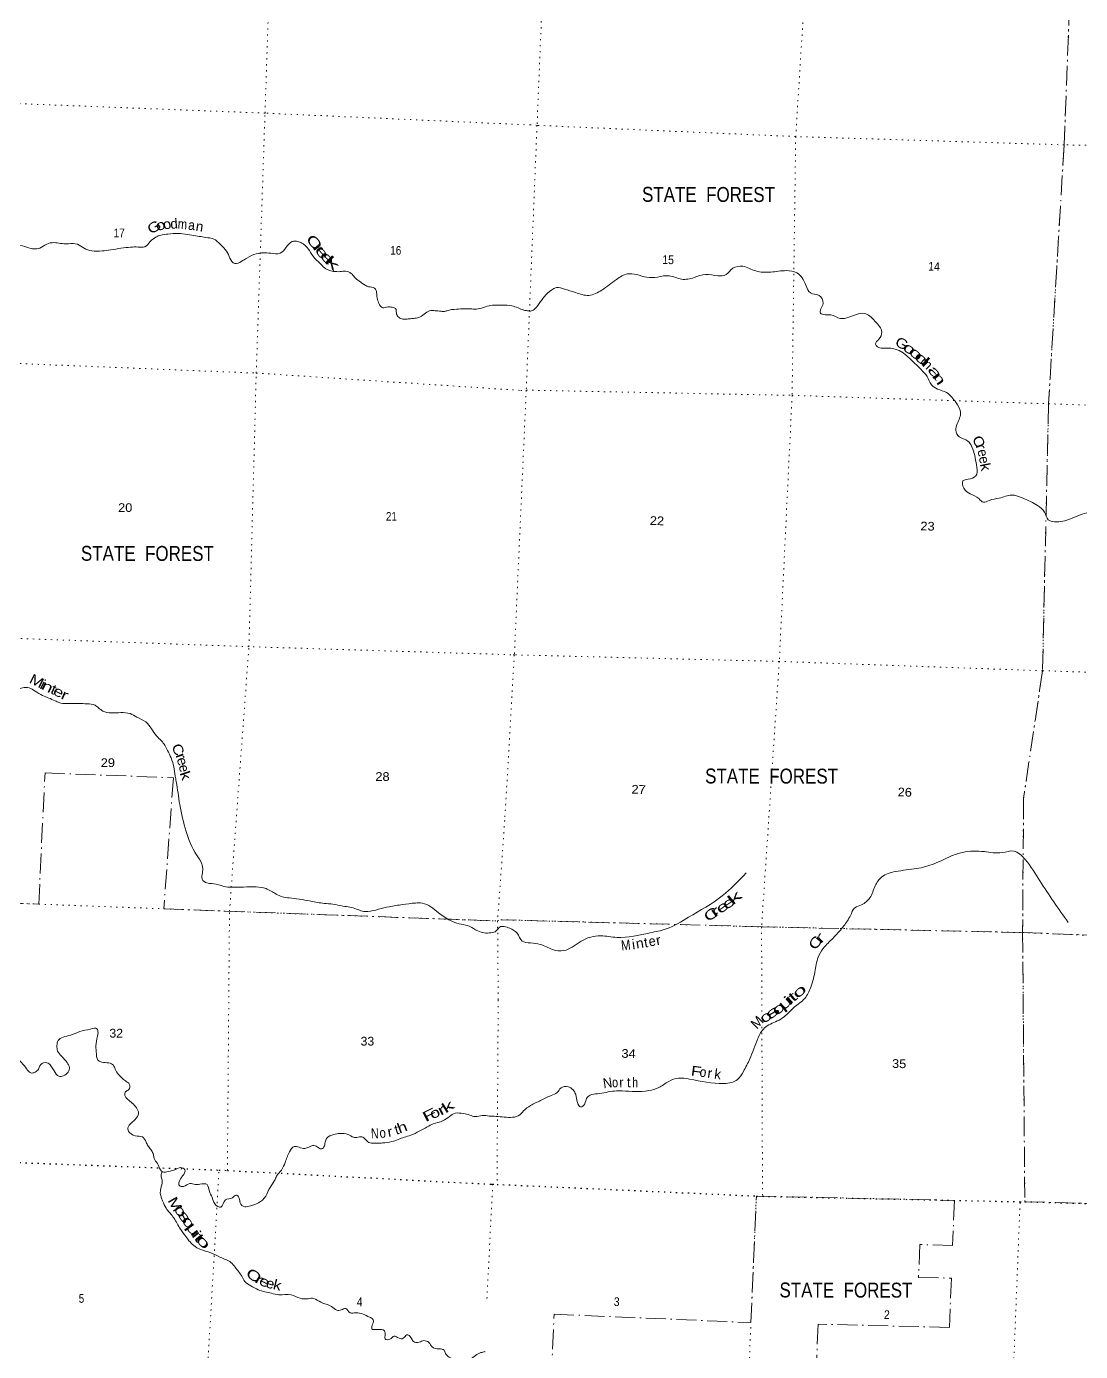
# Model space of a CAD drawing. Header units: feet. Extents: x -932108 to -739700, y 12311 to 202656.
# Drawn here: x -844264 to -823083, y 120297 to 146932 of the extents above; entities that cross this region are included whole.
import ezdxf
from ezdxf.enums import TextEntityAlignment as Align

# ---------------------------------------------------------------- set-up
doc = ezdxf.new("R2010")
doc.units = ezdxf.units.FT
doc.header["$LTSCALE"] = 80
doc.linetypes.add('DOT_DASHED', pattern=[7.7, 5, -1.2, 0.3, -1.2])
doc.linetypes.add('DOTTED', pattern=[1.5, 0.3, -1.2])
for name, color, linetype, lineweight in [('39', 7, 'Continuous', 13), ('44', 7, 'DOT_DASHED', 13), ('6', 7, 'DOTTED', 25), ('7', 7, 'DOTTED', 13)]:
    doc.layers.add(name, color=color, linetype=linetype, lineweight=lineweight)
doc.layers.add('41', color=7, linetype='Continuous')

msp = doc.modelspace()

# ---------------------------------------------------------------- linework, layer by layer
at = {"layer": '39'}
for points in [[(-834271.3, 141227.59), (-834384.06, 141276.22), (-834513.36, 141315.8), (-834691.67, 141330.99), (-834832.41, 141330.52), (-834967.54, 141319.7), (-835118.32, 141269.02), (-835257.7, 141252.3), (-835366.08, 141256.61), (-835496.78, 141255.74), (-835668.03, 141246.36), (-835771.2, 141230.22), (-835846.43, 141208.92), (-835886.82, 141204.45), (-835930.89, 141208.23), (-836061.11, 141219.48), (-836135.46, 141220.42), (-836245.94, 141172.18), (-836351.6, 141093.4), (-836459.19, 141067.32), (-836576.24, 141055.78), (-836648.9, 141048.55), (-836721.08, 141053.44), (-836791.8, 141094.71), (-836830.81, 141175.21), (-836847.5, 141260.89), (-836918.79, 141288.01), (-837000.85, 141297.35), (-837106.1, 141279.27), (-837150.98, 141313.44), (-837201.06, 141418.66), (-837224.65, 141532.95), (-837239.01, 141626.64), (-837271.28, 141674.48), (-837390.83, 141701.5), (-837457.86, 141734.53), (-837585.18, 141818.53), (-837672.69, 141892.86), (-837737.95, 141970.35), (-837852.83, 142013.38), (-837963.71, 142005.64), (-838092.16, 142010.75), (-838199.58, 142039.31), (-838262.6, 142072.18), (-838380.69, 142186.18), (-838475.58, 142277), (-838580.01, 142430.94), (-838680.19, 142540.18), (-838732.94, 142578.71), (-838812.1, 142610.2), (-838922.73, 142608.53), (-839043.89, 142493.92), (-839169.23, 142375.43), (-839356.3, 142372.75), (-839646.13, 142364.04), (-839836.57, 142276.48), (-839947.86, 142208.04), (-840076, 142170.63), (-840138.86, 142207.54), (-840203.63, 142347.76), (-840300.84, 142481.17), (-840409.05, 142590.73), (-840469.26, 142643.73), (-840588.4, 142680.85), (-840864.1, 142724.21), (-841025.87, 142750.88), (-841217.99, 142772.69), (-841421.51, 142760.55), (-841565.15, 142737.92), (-841663.18, 142699.32), (-841777.35, 142608.72), (-841886.07, 142503.74), (-842020.95, 142498.99), (-842171.81, 142496.89), (-842365.7, 142474.24), (-842569.95, 142443.91), (-842745.78, 142420.54), (-842952.67, 142424.72), (-843105.53, 142473.31), (-843240.96, 142555.61), (-843421.52, 142564.82), (-843548.05, 142567.83), (-843678.03, 142585.15), (-843821.26, 142572.63), (-843963.13, 142493.25), (-844091.11, 142459.89), (-844298.24, 142508.61), (-844499.35, 142557.09), (-844635.35, 142574.65), (-844721.91, 142470.81), (-844770.02, 142322.94)], [(-831580.98, 141892.34), (-831794.65, 141892.89), (-832006.67, 141945.88), (-832185.67, 141959.49), (-832408.89, 141849.29), (-832701.96, 141634.26), (-832965.4, 141527.32), (-833233.75, 141584.07), (-833453.25, 141655.46), (-833615.68, 141682.69), (-833792.65, 141569.05), (-833932.94, 141403.8), (-834048.56, 141253.93), (-834114.28, 141215.59), (-834194.84, 141218.08), (-834271.3, 141227.59)], [(-816750.18, 137212.33), (-816867.27, 137462.26), (-816948.87, 137686.86), (-817040.15, 137796.68), (-817225.57, 137798.38), (-817506.73, 137768.71), (-818191.46, 137727.29), (-818410.6, 137746.18), (-818560.21, 137732.64), (-818739.8, 137663.49), (-818921.26, 137663.04), (-819100.16, 137743.27), (-819261.89, 137792.69), (-819463.14, 137867.55), (-819616.11, 137938.9), (-819805.01, 137894.27), (-820083.61, 137818.09), (-820250.39, 137835.36), (-820380.28, 137871.68), (-820494.82, 137883.29), (-820603.44, 137763.5), (-820678.71, 137614.41), (-820714.79, 137429.78), (-820783.85, 137221.95), (-820952.15, 137063.62), (-821240.99, 137046.31), (-821456.51, 136988.37), (-821611.88, 137047.68), (-821788.55, 137198.5), (-821955.82, 137264.24), (-822072.91, 137195.18), (-822189.27, 137085.72), (-822315.86, 137035.12), (-822590.55, 136954.78), (-822735.15, 137035.97), (-822870.55, 137153.21), (-823048.74, 137128.44), (-823250.93, 137045.86), (-823557.6, 136974.58), (-823729.66, 137016.24), (-823805.44, 137170), (-823944.41, 137301.49), (-824234.06, 137449.75), (-824463.89, 137513.38), (-824715.86, 137450.51), (-824918.85, 137406.31), (-825032.91, 137369.46), (-825125.34, 137442.98), (-825297.82, 137535.12), (-825427.17, 137652.18), (-825446.81, 137796.13), (-825294.29, 137837.85), (-825168.32, 137932.88), (-825172.52, 138118.75), (-825263.89, 138480.94), (-825348.87, 138598.65), (-825519.46, 138686.69), (-825585.93, 138815.94), (-825559.7, 138944.34), (-825493.64, 139184.57), (-825582.56, 139369.02), (-825773.69, 139572.78), (-825954.86, 139645), (-826079.19, 139729.6), (-826166.61, 139897.85), (-826293.12, 140041.07), (-826894.58, 140465.46), (-827059.92, 140464.52), (-827161.87, 140491.9), (-827200.36, 140549.62), (-827134.8, 140646.51), (-827077.91, 140788.1), (-827214.02, 141010.35), (-827428.89, 141164.37), (-827582.72, 141144.9), (-827739.72, 141089.19), (-827907.9, 141062.08), (-828099.08, 141136.63), (-828211.92, 141138.1), (-828307.7, 141169.33), (-828257.15, 141365.62), (-828336.76, 141525.56), (-828510.52, 141577.36), (-828600.46, 141729.54), (-828784.01, 141981.52), (-828992.32, 142024.3), (-829307.72, 141995.69), (-829609.37, 142019.15), (-829868.52, 142111.96), (-830071.38, 142071.79), (-830206.44, 141944.74), (-830372.54, 141919.59), (-830617.55, 141949.37), (-830849.45, 141883.86), (-831098.38, 141853.2), (-831350.23, 141921.55), (-831580.98, 141892.34)], [(-834727.17, 128842.5), (-834745.63, 128835.61), (-834822.99, 128750.08), (-834930.9, 128715.91), (-835063.77, 128711.08), (-835192.87, 128750.62), (-835283.26, 128802.8), (-835401.68, 128858.11), (-835570.99, 128897.23), (-835743.44, 128958.74), (-835871.08, 129034.67), (-835986.45, 129116.17), (-836136.4, 129237.51), (-836314.47, 129309.37), (-836449.03, 129312.7), (-836709.64, 129280.56), (-836976.67, 129238.55), (-837189.83, 129186.31), (-837406.69, 129142.3), (-837512.99, 129148.56), (-837629.88, 129191.67), (-837904.93, 129251.19), (-838108.45, 129289.64), (-838278.73, 129304.51), (-838550.33, 129349.73), (-838785.96, 129389.46), (-838983.94, 129415.56), (-839125.73, 129439.41), (-839248.24, 129492.86), (-839450.94, 129602.14), (-839648.6, 129636.31), (-839837.59, 129635.73), (-840103.18, 129630.1), (-840257.65, 129638.27), (-840408.74, 129680.72), (-840588.57, 129708.11), (-840640.52, 129716.25), (-840732.04, 129790.74), (-840737.49, 129855.73), (-840722.54, 129978.6), (-840739.79, 130100.74), (-840849.2, 130281.19), (-841055.64, 130750.91), (-841184.92, 131290.43), (-841254.95, 131752.69), (-841274.77, 131860.76), (-841356.62, 132228.36), (-841432.96, 132381.19), (-841485.21, 132482.45), (-841552, 132572.14), (-841650.5, 132673.22), (-841749.47, 132812.77), (-841868.52, 132953.13), (-842045.62, 133049.23), (-842181.53, 133119.41), (-842369.72, 133139.04), (-842560.88, 133134.5), (-842728.35, 133169.5), (-842816.18, 133235.74), (-842886.5, 133287.12), (-843048.11, 133317.84), (-843218.8, 133322.61), (-843457.97, 133324.02), (-843610.11, 133340.19), (-843691.03, 133377.82), (-843939.98, 133486.91), (-844093.4, 133571.95), (-844209.4, 133637.29), (-844342.03, 133638.52), (-844535.21, 133583.46), (-844715.53, 133548.12), (-844870.17, 133501.65), (-845003.27, 133541.35), (-845046.22, 133624.02), (-845089.88, 133739.11), (-845124.07, 133890.26), (-845197.6, 133962.01), (-845270.33, 134003.36), (-845294.97, 134091.38), (-845297.45, 134180.54), (-845303.86, 134271.88), (-845381.09, 134301.26), (-845446.45, 134224.92), (-845506.76, 134124.09), (-845584.88, 134080.64), (-845701.69, 134125.77), (-845774.34, 134169.14), (-845778.35, 134219.91), (-845719.18, 134241.84), (-845598.43, 134295.74), (-845529.37, 134363.84), (-845547.03, 134425.27)], [(-823330.39, 128920.21), (-823896.69, 129755.37), (-824193.52, 130186.5), (-824424, 130357.15), (-824658.83, 130326.05), (-825015.06, 130345.14), (-825457.08, 130328.52), (-825689.3, 130252.93), (-826022.68, 130101.72), (-826374.48, 130005.59), (-826801.8, 129944.1), (-827073.3, 129837.42), (-827210.07, 129655.91), (-827314.4, 129416.87), (-827482.06, 129278.71), (-827617.02, 129218.28), (-827706.65, 129061.55), (-827840.29, 128851.68), (-828030.71, 128631.45), (-828226.59, 128429.56), (-828338.82, 128259.4), (-828414.72, 127962.95), (-828502.21, 127618.4), (-828624.15, 127396.06), (-828835.45, 127216.85), (-829036.99, 127027.25), (-829178.83, 126940.78), (-829433.22, 126801.26), (-829569, 126587.42), (-829727.02, 126180.45), (-829858.1, 125924.06), (-829974.1, 125762.1), (-830086.78, 125705.01), (-830254.77, 125683.96), (-830941.4, 125773.83), (-831160.54, 125792.72), (-831358.2, 125726.15), (-831557.64, 125603.11), (-831757.18, 125540.63), (-832021.91, 125520.55), (-832291.59, 125534.94), (-832444.91, 125531.61), (-832791.35, 125477.71), (-832937.44, 125447.91), (-833009.97, 125385.55), (-833045.7, 125275.61), (-833128.3, 125213.56), (-833191.96, 125304.36), (-833225.32, 125460.85), (-833375.55, 125618.93), (-833521.45, 125595.17), (-833600.98, 125502.74), (-833719.77, 125443.83), (-833932.61, 125343.41), (-834135.44, 125240.66), (-834273.88, 125133.9), (-834381.86, 125034.27), (-834538.09, 125002.76), (-834705.13, 125011.96), (-834867.31, 125026.33)], [(-829798.38, 129917.63), (-830284.71, 129456.2), (-830957.57, 129024.77), (-831408.5, 128790.38), (-831733.48, 128713.62), (-832403.69, 128621.28), (-832725.23, 128653.42), (-832925.64, 128627.32), (-833140.36, 128530.99), (-833464.44, 128355.27), (-833691.58, 128376.42), (-833940.27, 128481.02), (-834136.94, 128509.31), (-834303.02, 128548.76), (-834402.97, 128703.27), (-834550.96, 128804.75), (-834664.74, 128840.57), (-834727.17, 128842.5)], [(-842208.14, 125689.83), (-842274.61, 125737.01), (-842414.21, 125866.03), (-842482.28, 125974), (-842517.36, 126052.31), (-842612.09, 126096.56), (-842748.09, 126114.12), (-842819.22, 126145.28), (-842856.06, 126229.74), (-842855.66, 126239.84), (-842871.46, 126398.36), (-842848.16, 126579.6), (-842827.19, 126702.24), (-842848.05, 126784.04), (-842978.92, 126779.12), (-843194.09, 126726.96), (-843375.78, 126657.27), (-843530.18, 126616.85), (-843629.5, 126545.91), (-843651.51, 126447.6), (-843637.95, 126333.71), (-843555.75, 126227.21), (-843448.02, 126105.52), (-843401.63, 126008.54), (-843425.48, 125914.36), (-843524.96, 125839.37), (-843613.76, 125830.76), (-843707.92, 125939.76), (-843759.06, 126018.71), (-843828.49, 126092.32), (-843951.33, 126087.09), (-844026.17, 125974.69), (-844093.06, 125910.55), (-844180.01, 125897.82), (-844263.17, 125980.07), (-844360.87, 126101.35), (-844473.74, 126194.9), (-844585.97, 126254.02), (-844716.75, 126301.73), (-844798.55, 126367.73), (-844801.91, 126485.27), (-844767.78, 126585.12), (-844874.46, 126733.07), (-844950.24, 126798.84), (-845074.51, 126909.03), (-845139.12, 127053.3), (-845162.55, 127222.23), (-845220.74, 127376.36), (-845308.81, 127436.54), (-845510.32, 127474.91), (-845598.07, 127492.57), (-845748.6, 127549.16), (-845819.56, 127634.98), (-845892.53, 127720.87), (-846008.91, 127978.52), (-846076.42, 128100.63), (-846108.69, 128148.47), (-846111.73, 128223.48), (-846047.9, 128261.42), (-845886.28, 128281.31), (-845780.53, 128412.72), (-845805.49, 128492.66), (-845935.54, 128659.76), (-846010.12, 128705.23), (-846236.68, 128669.71), (-846363.79, 128506.77), (-846490.65, 128451.09), (-846606.65, 128567.03), (-846729.24, 128669.07), (-846862.1, 128714.83), (-847021.8, 128591.64), (-847125.38, 128514.8), (-847325.7, 128431.68), (-847470.21, 128437.43), (-847525.13, 128472), (-847542.45, 128592.11), (-847491.46, 128711.53), (-847346.54, 128766.49), (-847272.91, 128848.58), (-847269.45, 128935.48), (-847391.22, 129057.72), (-847488.28, 129144.57), (-847668.98, 129301.55), (-847800, 129393.8), (-847955.66, 129472.86), (-848057.08, 129298.77), (-848040.32, 129113.9), (-848031.43, 128933.4), (-848162.06, 128934.55), (-848200.83, 129021.1), (-848258.07, 129047.67)], [(-834867.31, 125026.33), (-834965.19, 125029.28), (-835103.36, 125042.88), (-835247.08, 125018.23), (-835356.34, 125050.91), (-835483.91, 125078.25), (-835652.51, 125084.96), (-835765.64, 125020.64), (-835901.81, 124932.95), (-836089.13, 124873.6), (-836210.2, 124811.62), (-836372.47, 124724.96), (-836542.52, 124644.69), (-836670.74, 124605.26), (-836795.27, 124557.58), (-836923.57, 124516.13), (-837107.59, 124489.04), (-837224.4, 124483.57), (-837328.86, 124485.7), (-837427.52, 124532.13), (-837504.99, 124606.06), (-837597.48, 124605.69), (-837696.07, 124603.54), (-837800.35, 124660.31), (-837968.47, 124679.14), (-838089.86, 124659.68), (-838227.56, 124584.19), (-838262.97, 124502.61), (-838286.83, 124408.43), (-838346.73, 124368.3), (-838421.39, 124411.76), (-838512.91, 124435.64), (-838667.95, 124379.06), (-838785.64, 124401.96), (-838885.52, 124418.07), (-838978.26, 124310.43), (-839067.08, 124099.41), (-839139.59, 123944.41), (-839238.92, 123822.86), (-839278.59, 123735.38), (-839370.61, 123595.32), (-839456.14, 123416.55), (-839602.11, 123284.72), (-839759.23, 123226.2), (-839876.61, 123206.57), (-839972.06, 123283.24), (-839990.28, 123381.12), (-840054.18, 123442.37), (-840126.76, 123386.55), (-840267.19, 123343.56), (-840357.36, 123199.38), (-840481.48, 123263.02), (-840536.38, 123398.8), (-840589.83, 123520.35), (-840634.86, 123651.69), (-840781.3, 123659.53), (-840872.02, 123653.02), (-840981.85, 123671.56), (-841110.71, 123615.96), (-841192.52, 123631.36), (-841197.41, 123710.5), (-841126.51, 123825.08), (-841083.38, 123948.86), (-841166.07, 123992.63), (-841284.49, 123946.74), (-841379.88, 123924.22), (-841503.44, 123900.8), (-841552.73, 123925.02), (-841618.07, 124051.09), (-841684.53, 124148.87), (-841721.69, 124275.85), (-841762.71, 124356.42), (-841818.26, 124425.43), (-841859.27, 124506), (-841933.53, 124610.16), (-842081.41, 124632.24), (-842185.53, 124693.05), (-842228.88, 124765.62), (-842216.59, 124821.81), (-842138.7, 124909.8), (-842035.84, 125019.06), (-842012.79, 125093.04), (-842024.91, 125142.1), (-842091.22, 125243.92), (-842188.27, 125330.77), (-842265.74, 125404.7), (-842289.74, 125458.28), (-842281.62, 125510.58), (-842223.73, 125550.79), (-842186.55, 125626.23), (-842208.14, 125689.83)], [(-835048.64, 120293.24), (-835052.65, 120293.72), (-835093.42, 120283.43), (-835132.48, 120275.15), (-835239.43, 120214.63), (-835350.71, 120146.19), (-835552.71, 120121.83), (-835767.47, 120180.98), (-835842.85, 120256.85), (-835872.47, 120320.77), (-835977.88, 120349.26), (-836112.99, 120389.04), (-836175.77, 120478.58), (-836276.84, 120514.98), (-836372.54, 120484.38), (-836492.49, 120501.3), (-836537.76, 120575.97), (-836620.05, 120629.84), (-836693.12, 120561.91), (-836777.41, 120565.26), (-836878.33, 120605.71), (-836963.2, 120544.31), (-837057.45, 120550.08), (-837058.89, 120614.91), (-837071.16, 120710.54), (-837224.83, 120738.91), (-837322.77, 120752.93), (-837304.7, 120853.42), (-837297.38, 120936.12), (-837371.72, 120987.66), (-837498.08, 121045.31), (-837645.56, 121077.49), (-837760.29, 121073.96), (-837849.24, 121162.51), (-837938.84, 121133.69), (-838027.55, 121127.09), (-838137.14, 121202.3), (-838350.85, 121287.72), (-838490.53, 121364.12), (-838603.34, 121358.49), (-838767.84, 121367.05), (-838944.06, 121434.79), (-839191.26, 121436.52), (-839342.83, 121466.84), (-839605.36, 121538.01), (-839758.93, 121619.01), (-839876.14, 121704.64), (-839938.27, 121810.34), (-840073.77, 121991.83), (-840156.45, 122086.21), (-840365.42, 122189.66), (-840562.76, 122282.52), (-840769.16, 122349.43), (-840902.75, 122427.61), (-841085.45, 122635.27), (-841188.04, 122785.09), (-841321.93, 123007), (-841457.92, 123176.36), (-841530.4, 123324.99), (-841574.37, 123533.2), (-841534.77, 123719.87), (-841558.04, 123842.24), (-841539.56, 123913.27)]]:
    msp.add_spline(points, degree=3, dxfattribs=at)
at = {"layer": '44'}
for points in [[(-825773.8, 152844.61), (-825848.18, 149920.96), (-823209.48, 149836.35), (-823410.77, 144553.05), (-823724.49, 139347.92), (-823845.75, 133981.38), (-824227.13, 131419.07), (-824245.98, 128718.36)], [(-850315.61, 137463.51), (-848996.28, 137421.06), (-849044.53, 136101.93), (-846353.75, 136015.34), (-846304.56, 137334.44), (-844985.22, 137291.98), (-845337.49, 129340.37), (-844018.36, 129290.73), (-843892.36, 131927.61), (-841311.13, 131830), (-841504.69, 129195.44), (-834796.88, 128951.45)], [(-824245.98, 128718.36), (-829491.94, 128834.1), (-834729.74, 128975.86)], [(-824245.98, 128718.36), (-824201.35, 123306.31), (-814948.11, 123063.71), (-815012.17, 121744.92), (-817676.28, 121813.09), (-817734.33, 120494.14), (-815076.23, 120426.12), (-815143.53, 119040.76), (-816463.13, 119081.05), (-816527.19, 117762.39), (-815207.58, 117722.1), (-815303.67, 115744.11), (-814187.64, 115710.04)], [(-824245.98, 128718.36), (-813447.12, 128311.84), (-813537.57, 125673.39), (-810865.77, 125577.63), (-810759.23, 128215.5), (-808120.89, 128120.94)]]:
    msp.add_lwpolyline(points, dxfattribs=at)
msp.add_lwpolyline([(-833662.05, 121046.06), (-829705.6, 120878.49), (-829596.47, 123422.63), (-825616, 123335.16), (-825651.98, 122430.29), (-826311.86, 122446.43), (-826338.08, 121786.87), (-825678.2, 121770.73), (-825717.54, 120781.4), (-828357.06, 120845.96), (-828409.5, 119526.85), (-833718.62, 119727.27)], close=True, dxfattribs=at)
at = {"layer": '6'}
for points in [[(-860869.04, 124851.26), (-856256.58, 124669.82), (-856176.3, 124666.62), (-854789.14, 124566.91), (-850806.45, 124321.45), (-845643.89, 124122.17), (-845480.51, 124135.91), (-840396.06, 123943.78), (-840227.46, 123937.08), (-834926.48, 123658.62)], [(-834926.48, 123658.62), (-834894.93, 123663.14), (-834808.46, 123656.43), (-829596.47, 123422.63), (-829473.68, 123416.81), (-824296.07, 123307.22), (-824201.35, 123306.31), (-818938.03, 123165.81), (-813628.2, 123029.93), (-808334.19, 122840.02), (-804957.75, 122695.3)]]:
    msp.add_lwpolyline(points, dxfattribs=at)
at = {"layer": '7'}
for p, q in [((-834729.74, 128975.86), (-830924.96, 128872.88)), ((-834784.11, 127360.37), (-834808.46, 123656.43)), ((-829485.16, 126821.24), (-829473.68, 123416.81)), ((-834894.93, 123663.14), (-835012.05, 121336.51))]:
    msp.add_line(p, q, dxfattribs=at)
for points in [[(-840227.46, 123937.08), (-840184.8, 129145.53), (-839793.94, 134465.63), (-839647.2, 139965.47), (-839471.19, 145190.89), (-839294.61, 150481.05), (-839005.72, 153335.4)], [(-833695.88, 153137.51), (-833785.52, 150276.36), (-834004.45, 144945.15), (-834221.11, 139621.94), (-834459.86, 134301.43), (-834653.67, 130976.23)], [(-828386.72, 152940.91), (-828473.92, 150005.15), (-828806.31, 144719.85), (-828878.03, 139517.33), (-829135.8, 134169.14), (-829491.94, 128834.1), (-829486.04, 127083.16)], [(-824201.35, 123306.31), (-824245.98, 128718.36), (-824227.13, 131419.07), (-823845.75, 133981.38), (-823724.49, 139347.92), (-823410.77, 144553.05), (-823209.48, 149836.35), (-823136.92, 152688.53)], [(-834134.56, 144953.53), (-839471.19, 145190.89), (-844720.06, 145393.6), (-850027.38, 145592.57), (-855461.23, 145794.55), (-860691.31, 146014.73), (-865007.06, 146207.3)], [(-803249.43, 143878), (-807616.8, 143939.62), (-812800.68, 144105.93), (-818051.01, 144466.09), (-823410.77, 144553.05), (-828806.31, 144719.85), (-834004.45, 144945.15), (-834134.56, 144953.53)], [(-865207, 141018.49), (-860817.95, 140767.11), (-855602.64, 140579.9), (-850209.17, 140373.46), (-844877.68, 140175.55), (-839647.2, 139965.47), (-834332.54, 139617.03)], [(-834332.54, 139617.03), (-834221.11, 139621.94), (-828878.03, 139517.33), (-823724.49, 139347.92), (-818347.46, 139169.58), (-812899.06, 138825.5), (-807740.41, 138690.25), (-803441.1, 138521.01)], [(-834529.24, 134303.52), (-839793.94, 134465.63), (-845083.6, 134653.78), (-850412.11, 134825.25), (-855794.34, 135061.61), (-861043.68, 135302.8), (-865238.09, 135481.79)], [(-803630.93, 133215.22), (-807794.35, 133412.48), (-813209.24, 133668.71), (-818659.8, 133817.02), (-823845.75, 133981.38), (-829135.8, 134169.14), (-834459.86, 134301.43), (-834529.24, 134303.52)], [(-834653.67, 130976.23), (-834796.88, 128951.45), (-834784.11, 127360.37)], [(-861642.96, 130049.69), (-861256.07, 130022.16), (-858546.46, 129863.77), (-856017.33, 129716.61), (-850617.84, 129509.93), (-845337.49, 129340.37), (-840184.8, 129145.53), (-834796.88, 128951.45), (-834729.74, 128975.86)], [(-830539.3, 128862.45), (-829491.94, 128834.1), (-828226.38, 128806.18)], [(-827913.66, 128799.28), (-824245.98, 128718.36), (-818735.41, 128491.47), (-813447.12, 128311.84), (-808120.89, 128120.94), (-803818.81, 127964.23)], [(-841005.95, 107475.33), (-841151.23, 108116.67), (-840914.7, 113246.56), (-840701.1, 118608.13), (-840396.06, 123943.78)], [(-829596.47, 123422.63), (-829818.74, 118240.92), (-830133.71, 113060.05), (-830340.87, 107718.38), (-830367.03, 107079.94)], [(-824816.85, 112311.2), (-824800.69, 112828.56), (-824502.67, 118110.9), (-824296.07, 123307.22)]]:
    msp.add_lwpolyline(points, dxfattribs=at)

# ---------------------------------------------------------------- texts
at = {"layer": '41'}
for s, rotation, p in [('d', 5.645, (-841290.12, 142868.16)), ('n', 351.024, (-840799.25, 142815.2)), ('e', 283.503, (-841191.41, 131997.52)), ('t', 16.517, (-836798.38, 124663.91))]:
    msp.add_text(s, height=200, rotation=rotation, dxfattribs=at).set_placement(p, align=Align.CENTER)
for s, rotation, width, p in [('G', 33.297, 1.3, (-841645.21, 142819.6)), ('o', 23.279, 1.3, (-841535.42, 142848.84)), ('o', 16.359, 1.1, (-841415.6, 142864.98)), ('m', 355.056, 0.85, (-841137.4, 142861.16)), ('a', 356.643, 0.9, (-840952.79, 142842.37)), ('C', 310.848, 1.6, (-838561.75, 142533.92)), ('r', 309.134, 2, (-838471.9, 142423)), ('e', 310.945, 1.85, (-838396.43, 142325.75)), ('e', 314.069, 2, (-838285.96, 142209.15)), ('k', 316.07, 2.25, (-838187.7, 142106.24)), ('M', 333.224, 1.25, (-844103.31, 133686.9)), ('i', 332.17, 1.2, (-843980.38, 133619.38)), ('n', 333.331, 1.5, (-843886.17, 133574.92)), ('t', 335.389, 1.25, (-843758.08, 133517.13)), ('e', 334.284, 1.35, (-843659.68, 133469.25)), ('r', 335.832, 1.45, (-843531.35, 133405.33)), ('C', 294.997, 1.2, (-841308.27, 132355.77)), ('r', 290.995, 1.35, (-841251.28, 132230.38)), ('e', 286.505, 1.1, (-841225.74, 132132.08)), ('k', 288.503, 1.3, (-841160.9, 131843.62)), ('F', 26.772, 1.7, (-836122.84, 124968.59)), ('r', 28.218, 1.6, (-835876.81, 125066.93)), ('k', 32.107, 1.75, (-835744.63, 125139.37)), ('o', 26.124, 1.35, (-836017.39, 125004.62)), ('N', 0.781, 0.8, (-837263.28, 124583.05)), ('o', 5.816, 0.85, (-837097.99, 124594.01)), ('r', 10.929, 1.1, (-836942.84, 124616.79)), ('h', 20.99, 1.3, (-836679.24, 124711.06)), ('M', 299.478, 1.3, (-841363.98, 123208.72)), ('o', 304.028, 1.6, (-841250.26, 123066.77)), ('s', 305.611, 1.95, (-841169.12, 122952.64)), ('q', 306.472, 1.8, (-841082.36, 122830.02)), ('u', 307.077, 1.85, (-840998.51, 122695.66)), ('i', 307.397, 1.55, (-840926.38, 122591.84)), ('t', 307.891, 1.7, (-840870.18, 122524.42)), ('o', 311.346, 1.9, (-840782.36, 122435.65)), ('C', 324.246, 1.5, (-839759.65, 121746.83)), ('r', 329.278, 1.7, (-839634.64, 121665.35)), ('e', 335.123, 1.35, (-839520.72, 121612.29)), ('e', 343.284, 1.1, (-839390.31, 121569.18)), ('k', 346.383, 1.2, (-839245.36, 121537.64))]:
    msp.add_text(s, height=200, rotation=rotation, dxfattribs=dict(at, width=width)).set_placement(p, align=Align.CENTER)
for s, rotation, width, p in [('G', 332.431, 1.2, (-826829.56, 140531.14)), ('o', 326.63, 1.6, (-826674.78, 140441.95)), ('o', 319.688, 1.85, (-826557.33, 140372.3)), ('d', 318.688, 2.05, (-826445.28, 140276.66)), ('a', 310.001, 1.95, (-826171.47, 140027.91)), ('n', 304.132, 1.7, (-826075.16, 139905.89)), ('C', 295.25, 1.2, (-825266.79, 138652.97)), ('r', 290.815, 1.35, (-825195.84, 138512.21)), ('k', 281.599, 1.15, (-825104.75, 138135.4)), ('k', 40.33, 2.1, (-830078.28, 129253.61)), ('C', 36.004, 1.5, (-830565.73, 128921.52)), ('r', 36.004, 1.85, (-830436.45, 129012.26)), ('e', 35.295, 1.65, (-830327.06, 129082.68)), ('e', 34.33, 1.6, (-830202.86, 129167.84)), ('r', 49.945, 2.05, (-828306.7, 128475.2)), ('M', 6.192, 0.85, (-832303.92, 128359.81)), ('n', 9.489, 1.05, (-832001.6, 128393.87)), ('e', 10.076, 0.95, (-831745.02, 128436.74)), ('r', 11.047, 1.1, (-831596.29, 128460.25)), ('C', 56.707, 1.4, (-828400.8, 128349.02)), ('o', 40.78, 1.85, (-828775.48, 127375.44)), ('u', 43.095, 2.1, (-829059.78, 127131.68)), ('i', 44.306, 1.9, (-828927.79, 127240.3)), ('t', 41.694, 1.85, (-828854.11, 127308.79)), ('o', 32.909, 1.55, (-829454.77, 126881.03)), ('s', 40.328, 2.15, (-829324.79, 126949.47)), ('q', 38.336, 1.85, (-829195.26, 127036.25)), ('F', 352.357, 1.25, (-830919.66, 125846.58)), ('N', 8.365, 0.95, (-832663.66, 125585.78)), ('o', 4.068, 0.8, (-832489.58, 125603.92)), ('h', 359.982, 0.8, (-832092.59, 125604.79)), ('o', 352.369, 0.9, (-830745.81, 125825.43))]:
    msp.add_text(s, height=200, rotation=rotation, dxfattribs=dict(at, width=width)).set_placement(p)
for s, rotation, p in [('m', 316.018, (-826325.87, 140174.81)), ('e', 283.093, (-825156.46, 138411.67)), ('e', 281.159, (-825127.16, 138275.21)), ('i', 7.899, (-832082.62, 128378.66)), ('t', 9.489, (-831837.09, 128415.84)), ('M', 46.08, (-829588.84, 126766.35)), ('k', 352.729, (-830451.59, 125784.71)), ('r', 2.227, (-832350.45, 125604.56)), ('t', 359.969, (-832197.96, 125607.49)), ('r', 352.729, (-830587.92, 125802.1))]:
    msp.add_text(s, height=200, rotation=rotation, dxfattribs=at).set_placement(p)
at = {"layer": '44', "width": 0.85}
for p in [(-831894.47, 143408.01), (-843170.7, 136192.2), (-830626.37, 131715.98), (-829131.81, 121383.44)]:
    msp.add_text('STATE  FOREST', height=300, rotation=359.919, dxfattribs=at).set_placement(p)
at = {"layer": '7'}
for s, width, p in [('17', 0.85, (-842511.01, 142696.37)), ('16', 0.85, (-836953.65, 142344.64)), ('20', 1.1, (-842423.9, 137173.66)), ('21', 0.85, (-837040.76, 136997.26)), ('29', 1.1, (-842772.81, 132046.01)), ('28', 1.1, (-837253.32, 131767.39)), ('32', 1.05, (-842598.11, 126608.13)), ('33', 1.05, (-837550.48, 126447.45)), ('5', 0.85, (-843214.47, 121275.94)), ('4', 0.85, (-837624.14, 121207.74))]:
    msp.add_text(s, height=175, dxfattribs=dict(at, width=width)).set_placement(p)
for s, width, p in [('15', 0.9, (-831489.66, 142161.21)), ('14', 0.9, (-826145.73, 142025.13)), ('22', 1.1, (-831740.35, 136914.61)), ('23', 1.1, (-826302.68, 136805.06)), ('27', 1.1, (-832108.95, 131513.22)), ('26', 1.1, (-826759.45, 131458.17)), ('34', 1.1, (-832310.06, 126202.68)), ('35', 1.1, (-826872.58, 126000.18)), ('3', 0.9, (-832464.35, 121212.48)), ('2', 0.9, (-827035.33, 120951.89))]:
    msp.add_text(s, height=175, rotation=358.229, dxfattribs=dict(at, width=width)).set_placement(p)

doc.saveas('drawing.dxf')
